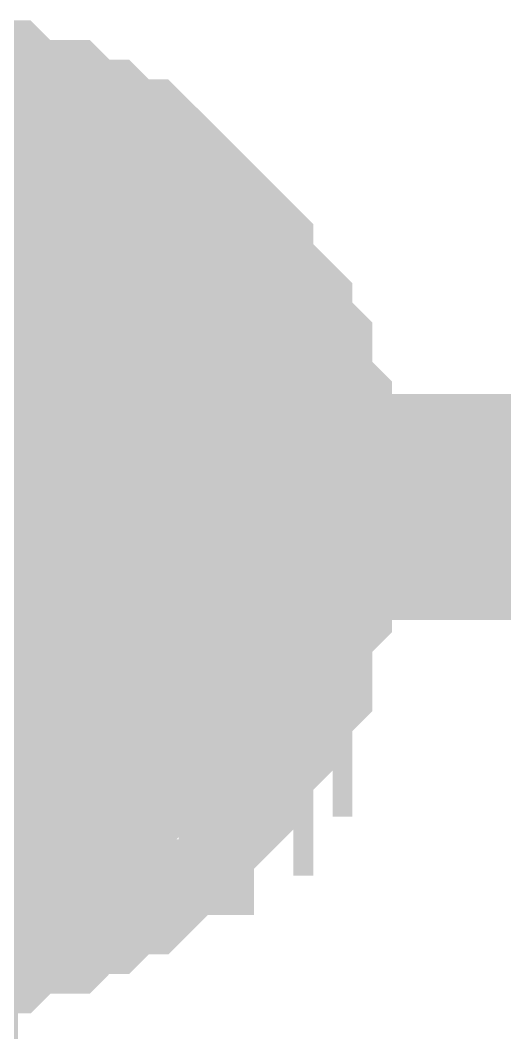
# Model space of a CAD drawing. Header units: inches. Extents: x 0 to 841, y 0 to 594.
# Drawn here: x 690.168 to 690.811, y 426.798 to 428.142 of the extents above; entities that cross this region are included whole.
import ezdxf

# ---------------------------------------------------------------- set-up
doc = ezdxf.new("R2010")
doc.units = ezdxf.units.IN
doc.layers.add('Sheet', color=255, linetype='Continuous')

msp = doc.modelspace()

# ---------------------------------------------------------------- linework, layer by layer
at = {"layer": 'Sheet'}
for points in [[(690.0151, 427.9925, 0.2997, 0.2997, 0), (690.0412, 427.9925, 0.2997, 0.2997, 0), (690.0674, 427.9925, 0.2997, 0.2997, 0), (690.0935, 427.9925, 0.2997, 0.2997, 0), (690.1196, 427.9925, 0.2997, 0.2997, 0), (690.1458, 427.9664, 0.2997, 0.2997, 0), (690.1719, 427.9664, 0.2997, 0.2997, 0), (690.198, 427.9664, 0.2997, 0.2997, 0), (690.2241, 427.9403, 0.2997, 0.2997, 0), (690.2241, 427.9403, 0.2997, 0.2997, 0), (690.2503, 427.9403, 0.2997, 0.2997, 0), (690.2764, 427.9141, 0.2997, 0.2997, 0), (690.3025, 427.9141, 0.2997, 0.2997, 0), (690.3287, 427.888, 0.2997, 0.2997, 0), (690.3287, 427.888, 0.2997, 0.2997, 0), (690.3548, 427.8619, 0.2997, 0.2997, 0), (690.3809, 427.8357, 0.2997, 0.2997, 0), (690.3809, 427.8357, 0.2997, 0.2997, 0), (690.4071, 427.8096, 0.2997, 0.2997, 0), (690.4071, 427.7835, 0.2997, 0.2997, 0), (690.4332, 427.7573, 0.2997, 0.2997, 0), (690.4332, 427.7573, 0.2997, 0.2997, 0), (690.4593, 427.7312, 0.2997, 0.2997, 0), (690.4593, 427.7051, 0.2997, 0.2997, 0), (690.4855, 427.679, 0.2997, 0.2997, 0), (690.4855, 427.6528, 0.2997, 0.2997, 0), (690.4855, 427.6267, 0.2997, 0.2997, 0), (690.4855, 427.6267, 0.2997, 0.2997, 0), (690.5116, 427.6006, 0.2997, 0.2997, 0), (690.5116, 427.5744, 0.2997, 0.2997, 0), (690.5116, 427.5483, 0.2997, 0.2997, 0), (690.5116, 427.5222, 0.2997, 0.2997, 0), (690.5116, 427.496, 0.2997, 0.2997, 0)], [(690.0151, 427.9925, 0.2997, 0.2997, 0), (690.0412, 427.9925, 0.2997, 0.2997, 0), (690.0674, 427.9925, 0.2997, 0.2997, 0), (690.0935, 427.9925, 0.2997, 0.2997, 0), (690.1196, 427.9925, 0.2997, 0.2997, 0), (690.1458, 427.9664, 0.2997, 0.2997, 0), (690.1719, 427.9664, 0.2997, 0.2997, 0), (690.198, 427.9664, 0.2997, 0.2997, 0), (690.2241, 427.9403, 0.2997, 0.2997, 0), (690.2241, 427.9403, 0.2997, 0.2997, 0), (690.2503, 427.9403, 0.2997, 0.2997, 0), (690.2764, 427.9141, 0.2997, 0.2997, 0), (690.3025, 427.9141, 0.2997, 0.2997, 0), (690.3287, 427.888, 0.2997, 0.2997, 0), (690.3287, 427.888, 0.2997, 0.2997, 0), (690.3548, 427.8619, 0.2997, 0.2997, 0), (690.3809, 427.8357, 0.2997, 0.2997, 0), (690.3809, 427.8357, 0.2997, 0.2997, 0), (690.4071, 427.8096, 0.2997, 0.2997, 0), (690.4071, 427.7835, 0.2997, 0.2997, 0), (690.4332, 427.7573, 0.2997, 0.2997, 0), (690.4332, 427.7573, 0.2997, 0.2997, 0), (690.4593, 427.7312, 0.2997, 0.2997, 0), (690.4593, 427.7051, 0.2997, 0.2997, 0), (690.4855, 427.679, 0.2997, 0.2997, 0), (690.4855, 427.6528, 0.2997, 0.2997, 0), (690.4855, 427.6267, 0.2997, 0.2997, 0), (690.4855, 427.6267, 0.2997, 0.2997, 0), (690.5116, 427.6006, 0.2997, 0.2997, 0), (690.5116, 427.5744, 0.2997, 0.2997, 0), (690.5116, 427.5483, 0.2997, 0.2997, 0), (690.5116, 427.5222, 0.2997, 0.2997, 0), (690.5116, 427.496, 0.2997, 0.2997, 0)], [(690.0151, 427.9925, 0.2997, 0.2997, 0), (690.0412, 427.9925, 0.2997, 0.2997, 0), (690.0674, 427.9925, 0.2997, 0.2997, 0), (690.0935, 427.9925, 0.2997, 0.2997, 0), (690.1196, 427.9925, 0.2997, 0.2997, 0), (690.1458, 427.9664, 0.2997, 0.2997, 0), (690.1719, 427.9664, 0.2997, 0.2997, 0), (690.198, 427.9664, 0.2997, 0.2997, 0), (690.2241, 427.9403, 0.2997, 0.2997, 0), (690.2241, 427.9403, 0.2997, 0.2997, 0), (690.2503, 427.9403, 0.2997, 0.2997, 0), (690.2764, 427.9141, 0.2997, 0.2997, 0), (690.3025, 427.9141, 0.2997, 0.2997, 0), (690.3287, 427.888, 0.2997, 0.2997, 0), (690.3287, 427.888, 0.2997, 0.2997, 0), (690.3548, 427.8619, 0.2997, 0.2997, 0), (690.3809, 427.8357, 0.2997, 0.2997, 0), (690.3809, 427.8357, 0.2997, 0.2997, 0), (690.4071, 427.8096, 0.2997, 0.2997, 0), (690.4071, 427.7835, 0.2997, 0.2997, 0), (690.4332, 427.7573, 0.2997, 0.2997, 0), (690.4332, 427.7573, 0.2997, 0.2997, 0), (690.4593, 427.7312, 0.2997, 0.2997, 0), (690.4593, 427.7051, 0.2997, 0.2997, 0), (690.4855, 427.679, 0.2997, 0.2997, 0), (690.4855, 427.6528, 0.2997, 0.2997, 0), (690.4855, 427.6267, 0.2997, 0.2997, 0), (690.4855, 427.6267, 0.2997, 0.2997, 0), (690.5116, 427.6006, 0.2997, 0.2997, 0), (690.5116, 427.5744, 0.2997, 0.2997, 0), (690.5116, 427.5483, 0.2997, 0.2997, 0), (690.5116, 427.5222, 0.2997, 0.2997, 0), (690.5116, 427.496, 0.2997, 0.2997, 0)], [(690.0151, 427.9925, 0.2997, 0.2997, 0), (690.0412, 427.9925, 0.2997, 0.2997, 0), (690.0674, 427.9925, 0.2997, 0.2997, 0), (690.0935, 427.9925, 0.2997, 0.2997, 0), (690.1196, 427.9925, 0.2997, 0.2997, 0), (690.1458, 427.9664, 0.2997, 0.2997, 0), (690.1719, 427.9664, 0.2997, 0.2997, 0), (690.198, 427.9664, 0.2997, 0.2997, 0), (690.2241, 427.9403, 0.2997, 0.2997, 0), (690.2241, 427.9403, 0.2997, 0.2997, 0), (690.2503, 427.9403, 0.2997, 0.2997, 0), (690.2764, 427.9141, 0.2997, 0.2997, 0), (690.3025, 427.9141, 0.2997, 0.2997, 0), (690.3287, 427.888, 0.2997, 0.2997, 0), (690.3287, 427.888, 0.2997, 0.2997, 0), (690.3548, 427.8619, 0.2997, 0.2997, 0), (690.3809, 427.8357, 0.2997, 0.2997, 0), (690.3809, 427.8357, 0.2997, 0.2997, 0), (690.4071, 427.8096, 0.2997, 0.2997, 0), (690.4071, 427.7835, 0.2997, 0.2997, 0), (690.4332, 427.7573, 0.2997, 0.2997, 0), (690.4332, 427.7573, 0.2997, 0.2997, 0), (690.4593, 427.7312, 0.2997, 0.2997, 0), (690.4593, 427.7051, 0.2997, 0.2997, 0), (690.4855, 427.679, 0.2997, 0.2997, 0), (690.4855, 427.6528, 0.2997, 0.2997, 0), (690.4855, 427.6267, 0.2997, 0.2997, 0), (690.4855, 427.6267, 0.2997, 0.2997, 0), (690.5116, 427.6006, 0.2997, 0.2997, 0), (690.5116, 427.5744, 0.2997, 0.2997, 0), (690.5116, 427.5483, 0.2997, 0.2997, 0), (690.5116, 427.5222, 0.2997, 0.2997, 0), (690.5116, 427.496, 0.2997, 0.2997, 0)], [(690.0935, 427.9925, 0.0991, 0.0991, 0), (690.1196, 427.9925, 0.0991, 0.0991, 0), (690.1458, 427.9664, 0.0991, 0.0991, 0), (690.1719, 427.9664, 0.0991, 0.0991, 0), (690.198, 427.9664, 0.0991, 0.0991, 0), (690.2241, 427.9403, 0.0991, 0.0991, 0), (690.2241, 427.9403, 0.0991, 0.0991, 0), (690.2503, 427.9403, 0.0991, 0.0991, 0), (690.2764, 427.9141, 0.0991, 0.0991, 0), (690.3025, 427.9141, 0.0991, 0.0991, 0), (690.3287, 427.888, 0.0991, 0.0991, 0), (690.3287, 427.888, 0.0991, 0.0991, 0), (690.3548, 427.8619, 0.0991, 0.0991, 0), (690.3809, 427.8357, 0.0991, 0.0991, 0), (690.3809, 427.8357, 0.0991, 0.0991, 0), (690.4071, 427.8096, 0.0991, 0.0991, 0), (690.4071, 427.7835, 0.0991, 0.0991, 0), (690.4332, 427.7573, 0.0991, 0.0991, 0), (690.4332, 427.7573, 0.0991, 0.0991, 0), (690.4593, 427.7312, 0.0991, 0.0991, 0), (690.4593, 427.7051, 0.0991, 0.0991, 0), (690.4855, 427.679, 0.0991, 0.0991, 0), (690.4855, 427.6528, 0.0991, 0.0991, 0), (690.4855, 427.6267, 0.0991, 0.0991, 0), (690.4855, 427.6267, 0.0991, 0.0991, 0), (690.5116, 427.6006, 0.0991, 0.0991, 0), (690.5116, 427.5744, 0.0991, 0.0991, 0), (690.5116, 427.5483, 0.0991, 0.0991, 0), (690.5116, 427.5222, 0.0991, 0.0991, 0), (690.5116, 427.496, 0.0991, 0.0991, 0)], [(690.0935, 427.9925, 0.0991, 0.0991, 0), (690.1196, 427.9925, 0.0991, 0.0991, 0), (690.1458, 427.9664, 0.0991, 0.0991, 0), (690.1719, 427.9664, 0.0991, 0.0991, 0), (690.198, 427.9664, 0.0991, 0.0991, 0), (690.2241, 427.9403, 0.0991, 0.0991, 0), (690.2241, 427.9403, 0.0991, 0.0991, 0), (690.2503, 427.9403, 0.0991, 0.0991, 0), (690.2764, 427.9141, 0.0991, 0.0991, 0), (690.3025, 427.9141, 0.0991, 0.0991, 0), (690.3287, 427.888, 0.0991, 0.0991, 0), (690.3287, 427.888, 0.0991, 0.0991, 0), (690.3548, 427.8619, 0.0991, 0.0991, 0), (690.3809, 427.8357, 0.0991, 0.0991, 0), (690.3809, 427.8357, 0.0991, 0.0991, 0), (690.4071, 427.8096, 0.0991, 0.0991, 0), (690.4071, 427.7835, 0.0991, 0.0991, 0), (690.4332, 427.7573, 0.0991, 0.0991, 0), (690.4332, 427.7573, 0.0991, 0.0991, 0), (690.4593, 427.7312, 0.0991, 0.0991, 0), (690.4593, 427.7051, 0.0991, 0.0991, 0), (690.4855, 427.679, 0.0991, 0.0991, 0), (690.4855, 427.6528, 0.0991, 0.0991, 0), (690.4855, 427.6267, 0.0991, 0.0991, 0), (690.4855, 427.6267, 0.0991, 0.0991, 0), (690.5116, 427.6006, 0.0991, 0.0991, 0), (690.5116, 427.5744, 0.0991, 0.0991, 0), (690.5116, 427.5483, 0.0991, 0.0991, 0), (690.5116, 427.5222, 0.0991, 0.0991, 0), (690.5116, 427.496, 0.0991, 0.0991, 0)], [(690.0935, 427.9925, 0.0991, 0.0991, 0), (690.1196, 427.9925, 0.0991, 0.0991, 0), (690.1458, 427.9664, 0.0991, 0.0991, 0), (690.1719, 427.9664, 0.0991, 0.0991, 0), (690.198, 427.9664, 0.0991, 0.0991, 0), (690.2241, 427.9403, 0.0991, 0.0991, 0), (690.2241, 427.9403, 0.0991, 0.0991, 0), (690.2503, 427.9403, 0.0991, 0.0991, 0), (690.2764, 427.9141, 0.0991, 0.0991, 0), (690.3025, 427.9141, 0.0991, 0.0991, 0), (690.3287, 427.888, 0.0991, 0.0991, 0), (690.3287, 427.888, 0.0991, 0.0991, 0), (690.3548, 427.8619, 0.0991, 0.0991, 0), (690.3809, 427.8357, 0.0991, 0.0991, 0), (690.3809, 427.8357, 0.0991, 0.0991, 0), (690.4071, 427.8096, 0.0991, 0.0991, 0), (690.4071, 427.7835, 0.0991, 0.0991, 0), (690.4332, 427.7573, 0.0991, 0.0991, 0), (690.4332, 427.7573, 0.0991, 0.0991, 0), (690.4593, 427.7312, 0.0991, 0.0991, 0), (690.4593, 427.7051, 0.0991, 0.0991, 0), (690.4855, 427.679, 0.0991, 0.0991, 0), (690.4855, 427.6528, 0.0991, 0.0991, 0), (690.4855, 427.6267, 0.0991, 0.0991, 0), (690.4855, 427.6267, 0.0991, 0.0991, 0), (690.5116, 427.6006, 0.0991, 0.0991, 0), (690.5116, 427.5744, 0.0991, 0.0991, 0), (690.5116, 427.5483, 0.0991, 0.0991, 0), (690.5116, 427.5222, 0.0991, 0.0991, 0), (690.5116, 427.496, 0.0991, 0.0991, 0)], [(690.0935, 427.9925, 0.0991, 0.0991, 0), (690.1196, 427.9925, 0.0991, 0.0991, 0), (690.1458, 427.9664, 0.0991, 0.0991, 0), (690.1719, 427.9664, 0.0991, 0.0991, 0), (690.198, 427.9664, 0.0991, 0.0991, 0), (690.2241, 427.9403, 0.0991, 0.0991, 0), (690.2241, 427.9403, 0.0991, 0.0991, 0), (690.2503, 427.9403, 0.0991, 0.0991, 0), (690.2764, 427.9141, 0.0991, 0.0991, 0), (690.3025, 427.9141, 0.0991, 0.0991, 0), (690.3287, 427.888, 0.0991, 0.0991, 0), (690.3287, 427.888, 0.0991, 0.0991, 0), (690.3548, 427.8619, 0.0991, 0.0991, 0), (690.3809, 427.8357, 0.0991, 0.0991, 0), (690.3809, 427.8357, 0.0991, 0.0991, 0), (690.4071, 427.8096, 0.0991, 0.0991, 0), (690.4071, 427.7835, 0.0991, 0.0991, 0), (690.4332, 427.7573, 0.0991, 0.0991, 0), (690.4332, 427.7573, 0.0991, 0.0991, 0), (690.4593, 427.7312, 0.0991, 0.0991, 0), (690.4593, 427.7051, 0.0991, 0.0991, 0), (690.4855, 427.679, 0.0991, 0.0991, 0), (690.4855, 427.6528, 0.0991, 0.0991, 0), (690.4855, 427.6267, 0.0991, 0.0991, 0), (690.4855, 427.6267, 0.0991, 0.0991, 0), (690.5116, 427.6006, 0.0991, 0.0991, 0), (690.5116, 427.5744, 0.0991, 0.0991, 0), (690.5116, 427.5483, 0.0991, 0.0991, 0), (690.5116, 427.5222, 0.0991, 0.0991, 0), (690.5116, 427.496, 0.0991, 0.0991, 0)], [(695.0061, 427.496, 0.2997, 0.2997, 0), (690.0151, 427.496, 0.2997, 0.2997, 0), (690.0151, 417.488, 0.2997, 0.2997, 0), (687.5065, 417.488, 0.2997, 0.2997, 0)], [(690.5116, 427.496, 0.2997, 0.2997, 0), (690.5116, 427.4699, 0.2997, 0.2997, 0), (690.5116, 427.4438, 0.2997, 0.2997, 0), (690.5116, 427.4176, 0.2997, 0.2997, 0), (690.5116, 427.3915, 0.2997, 0.2997, 0), (690.4855, 427.3654, 0.2997, 0.2997, 0), (690.4855, 427.3393, 0.2997, 0.2997, 0), (690.4855, 427.3131, 0.2997, 0.2997, 0), (690.4855, 427.287, 0.2997, 0.2997, 0), (690.4593, 427.2609, 0.2997, 0.2997, 0), (690.4593, 427.2347, 0.2997, 0.2997, 0), (690.4332, 427.2347, 0.2997, 0.2997, 0), (690.4332, 427.2086, 0.2997, 0.2997, 0), (690.4071, 427.1825, 0.2997, 0.2997, 0), (690.4071, 427.1563, 0.2997, 0.2997, 0), (690.3809, 427.1563, 0.2997, 0.2997, 0), (690.3809, 427.1302, 0.2997, 0.2997, 0), (690.3548, 427.1041, 0.2997, 0.2997, 0), (690.3287, 427.1041, 0.2997, 0.2997, 0), (690.3287, 427.078, 0.2997, 0.2997, 0), (690.3025, 427.0518, 0.2997, 0.2997, 0), (690.2764, 427.0518, 0.2997, 0.2997, 0), (690.2503, 427.0257, 0.2997, 0.2997, 0), (690.2241, 427.0257, 0.2997, 0.2997, 0), (690.2241, 427.0257, 0.2997, 0.2997, 0), (690.198, 426.9996, 0.2997, 0.2997, 0), (690.1719, 426.9996, 0.2997, 0.2997, 0), (690.1458, 426.9996, 0.2997, 0.2997, 0), (690.1196, 426.9734, 0.2997, 0.2997, 0), (690.0935, 426.9734, 0.2997, 0.2997, 0), (690.0674, 426.9734, 0.2997, 0.2997, 0), (690.0412, 426.9734, 0.2997, 0.2997, 0), (690.0151, 426.9734, 0.2997, 0.2997, 0)], [(690.5116, 427.496, 0.2997, 0.2997, 0), (690.5116, 427.4699, 0.2997, 0.2997, 0), (690.5116, 427.4438, 0.2997, 0.2997, 0), (690.5116, 427.4176, 0.2997, 0.2997, 0), (690.5116, 427.3915, 0.2997, 0.2997, 0), (690.4855, 427.3654, 0.2997, 0.2997, 0), (690.4855, 427.3393, 0.2997, 0.2997, 0), (690.4855, 427.3131, 0.2997, 0.2997, 0), (690.4855, 427.287, 0.2997, 0.2997, 0), (690.4593, 427.2609, 0.2997, 0.2997, 0), (690.4593, 427.2347, 0.2997, 0.2997, 0), (690.4332, 427.2347, 0.2997, 0.2997, 0), (690.4332, 427.2086, 0.2997, 0.2997, 0), (690.4071, 427.1825, 0.2997, 0.2997, 0), (690.4071, 427.1563, 0.2997, 0.2997, 0), (690.3809, 427.1563, 0.2997, 0.2997, 0), (690.3809, 427.1302, 0.2997, 0.2997, 0), (690.3548, 427.1041, 0.2997, 0.2997, 0), (690.3287, 427.1041, 0.2997, 0.2997, 0), (690.3287, 427.078, 0.2997, 0.2997, 0), (690.3025, 427.0518, 0.2997, 0.2997, 0), (690.2764, 427.0518, 0.2997, 0.2997, 0), (690.2503, 427.0257, 0.2997, 0.2997, 0), (690.2241, 427.0257, 0.2997, 0.2997, 0), (690.2241, 427.0257, 0.2997, 0.2997, 0), (690.198, 426.9996, 0.2997, 0.2997, 0), (690.1719, 426.9996, 0.2997, 0.2997, 0), (690.1458, 426.9996, 0.2997, 0.2997, 0), (690.1196, 426.9734, 0.2997, 0.2997, 0), (690.0935, 426.9734, 0.2997, 0.2997, 0), (690.0674, 426.9734, 0.2997, 0.2997, 0), (690.0412, 426.9734, 0.2997, 0.2997, 0), (690.0151, 426.9734, 0.2997, 0.2997, 0)], [(690.5116, 427.496, 0.2997, 0.2997, 0), (690.5116, 427.4699, 0.2997, 0.2997, 0), (690.5116, 427.4438, 0.2997, 0.2997, 0), (690.5116, 427.4176, 0.2997, 0.2997, 0), (690.5116, 427.3915, 0.2997, 0.2997, 0), (690.4855, 427.3654, 0.2997, 0.2997, 0), (690.4855, 427.3393, 0.2997, 0.2997, 0), (690.4855, 427.3131, 0.2997, 0.2997, 0), (690.4855, 427.287, 0.2997, 0.2997, 0), (690.4593, 427.2609, 0.2997, 0.2997, 0), (690.4593, 427.2347, 0.2997, 0.2997, 0), (690.4332, 427.2347, 0.2997, 0.2997, 0), (690.4332, 427.2086, 0.2997, 0.2997, 0), (690.4071, 427.1825, 0.2997, 0.2997, 0), (690.4071, 427.1563, 0.2997, 0.2997, 0), (690.3809, 427.1563, 0.2997, 0.2997, 0), (690.3809, 427.1302, 0.2997, 0.2997, 0), (690.3548, 427.1041, 0.2997, 0.2997, 0), (690.3287, 427.1041, 0.2997, 0.2997, 0), (690.3287, 427.078, 0.2997, 0.2997, 0), (690.3025, 427.0518, 0.2997, 0.2997, 0), (690.2764, 427.0518, 0.2997, 0.2997, 0), (690.2503, 427.0257, 0.2997, 0.2997, 0), (690.2241, 427.0257, 0.2997, 0.2997, 0), (690.2241, 427.0257, 0.2997, 0.2997, 0), (690.198, 426.9996, 0.2997, 0.2997, 0), (690.1719, 426.9996, 0.2997, 0.2997, 0), (690.1458, 426.9996, 0.2997, 0.2997, 0), (690.1196, 426.9734, 0.2997, 0.2997, 0), (690.0935, 426.9734, 0.2997, 0.2997, 0), (690.0674, 426.9734, 0.2997, 0.2997, 0), (690.0412, 426.9734, 0.2997, 0.2997, 0), (690.0151, 426.9734, 0.2997, 0.2997, 0)], [(690.5116, 427.496, 0.2997, 0.2997, 0), (690.5116, 427.4699, 0.2997, 0.2997, 0), (690.5116, 427.4438, 0.2997, 0.2997, 0), (690.5116, 427.4176, 0.2997, 0.2997, 0), (690.5116, 427.3915, 0.2997, 0.2997, 0), (690.4855, 427.3654, 0.2997, 0.2997, 0), (690.4855, 427.3393, 0.2997, 0.2997, 0), (690.4855, 427.3131, 0.2997, 0.2997, 0), (690.4855, 427.287, 0.2997, 0.2997, 0), (690.4593, 427.2609, 0.2997, 0.2997, 0), (690.4593, 427.2347, 0.2997, 0.2997, 0), (690.4332, 427.2347, 0.2997, 0.2997, 0), (690.4332, 427.2086, 0.2997, 0.2997, 0), (690.4071, 427.1825, 0.2997, 0.2997, 0), (690.4071, 427.1563, 0.2997, 0.2997, 0), (690.3809, 427.1563, 0.2997, 0.2997, 0), (690.3809, 427.1302, 0.2997, 0.2997, 0), (690.3548, 427.1041, 0.2997, 0.2997, 0), (690.3287, 427.1041, 0.2997, 0.2997, 0), (690.3287, 427.078, 0.2997, 0.2997, 0), (690.3025, 427.0518, 0.2997, 0.2997, 0), (690.2764, 427.0518, 0.2997, 0.2997, 0), (690.2503, 427.0257, 0.2997, 0.2997, 0), (690.2241, 427.0257, 0.2997, 0.2997, 0), (690.2241, 427.0257, 0.2997, 0.2997, 0), (690.198, 426.9996, 0.2997, 0.2997, 0), (690.1719, 426.9996, 0.2997, 0.2997, 0), (690.1458, 426.9996, 0.2997, 0.2997, 0), (690.1196, 426.9734, 0.2997, 0.2997, 0), (690.0935, 426.9734, 0.2997, 0.2997, 0), (690.0674, 426.9734, 0.2997, 0.2997, 0), (690.0412, 426.9734, 0.2997, 0.2997, 0), (690.0151, 426.9734, 0.2997, 0.2997, 0)], [(690.5116, 427.496, 0.2997, 0.2997, 0), (690.5116, 427.496, 0.2997, 0.2997, 0), (690.5116, 427.496, 0.2997, 0.2997, 0), (690.5116, 427.496, 0.2997, 0.2997, 0), (690.5116, 427.496, 0.2997, 0.2997, 0), (690.5116, 427.496, 0.2997, 0.2997, 0), (690.5116, 427.496, 0.2997, 0.2997, 0), (690.5116, 427.496, 0.2997, 0.2997, 0), (690.5116, 427.496, 0.2997, 0.2997, 0), (690.5116, 427.496, 0.2997, 0.2997, 0), (690.5116, 427.496, 0.2997, 0.2997, 0), (690.5116, 427.496, 0.2997, 0.2997, 0), (690.5116, 427.496, 0.2997, 0.2997, 0), (690.5116, 427.496, 0.2997, 0.2997, 0), (690.5116, 427.496, 0.2997, 0.2997, 0), (690.5116, 427.496, 0.2997, 0.2997, 0), (690.5116, 427.496, 0.2997, 0.2997, 0), (690.5116, 427.496, 0.2997, 0.2997, 0), (690.5116, 427.496, 0.2997, 0.2997, 0), (690.5116, 427.496, 0.2997, 0.2997, 0), (690.5116, 427.496, 0.2997, 0.2997, 0), (690.5116, 427.496, 0.2997, 0.2997, 0), (690.5116, 427.496, 0.2997, 0.2997, 0), (690.5116, 427.496, 0.2997, 0.2997, 0), (690.5116, 427.496, 0.2997, 0.2997, 0), (690.5116, 427.496, 0.2997, 0.2997, 0), (690.5116, 427.496, 0.2997, 0.2997, 0), (690.5116, 427.496, 0.2997, 0.2997, 0), (690.5116, 427.496, 0.2997, 0.2997, 0), (690.5116, 427.496, 0.2997, 0.2997, 0), (690.5116, 427.496, 0.2997, 0.2997, 0), (690.5116, 427.496, 0.2997, 0.2997, 0), (690.5116, 427.496, 0.2997, 0.2997, 0)], [(690.5116, 427.496, 0.2997, 0.2997, 0), (690.5116, 427.496, 0.2997, 0.2997, 0)], [(690.5116, 427.496, 0.2997, 0.2997, 0), (690.5116, 427.496, 0.2997, 0.2997, 0), (690.5116, 427.496, 0.2997, 0.2997, 0), (690.5116, 427.496, 0.2997, 0.2997, 0), (690.5116, 427.496, 0.2997, 0.2997, 0), (690.5116, 427.496, 0.2997, 0.2997, 0), (690.5116, 427.496, 0.2997, 0.2997, 0), (690.5116, 427.496, 0.2997, 0.2997, 0), (690.5116, 427.496, 0.2997, 0.2997, 0), (690.5116, 427.496, 0.2997, 0.2997, 0), (690.5116, 427.496, 0.2997, 0.2997, 0), (690.5116, 427.496, 0.2997, 0.2997, 0), (690.5116, 427.496, 0.2997, 0.2997, 0), (690.5116, 427.496, 0.2997, 0.2997, 0), (690.5116, 427.496, 0.2997, 0.2997, 0), (690.5116, 427.496, 0.2997, 0.2997, 0), (690.5116, 427.496, 0.2997, 0.2997, 0), (690.5116, 427.496, 0.2997, 0.2997, 0), (690.5116, 427.496, 0.2997, 0.2997, 0), (690.5116, 427.496, 0.2997, 0.2997, 0), (690.5116, 427.496, 0.2997, 0.2997, 0), (690.5116, 427.496, 0.2997, 0.2997, 0), (690.5116, 427.496, 0.2997, 0.2997, 0), (690.5116, 427.496, 0.2997, 0.2997, 0), (690.5116, 427.496, 0.2997, 0.2997, 0), (690.5116, 427.496, 0.2997, 0.2997, 0), (690.5116, 427.496, 0.2997, 0.2997, 0), (690.5116, 427.496, 0.2997, 0.2997, 0), (690.5116, 427.496, 0.2997, 0.2997, 0), (690.5116, 427.496, 0.2997, 0.2997, 0), (690.5116, 427.496, 0.2997, 0.2997, 0), (690.5116, 427.496, 0.2997, 0.2997, 0), (690.5116, 427.496, 0.2997, 0.2997, 0)], [(690.5116, 427.496, 0.2997, 0.2997, 0), (690.5116, 427.496, 0.2997, 0.2997, 0)], [(690.5116, 427.496, 0.2997, 0.2997, 0), (690.5116, 427.496, 0.2997, 0.2997, 0), (690.5116, 427.496, 0.2997, 0.2997, 0), (690.5116, 427.496, 0.2997, 0.2997, 0), (690.5116, 427.496, 0.2997, 0.2997, 0), (690.5116, 427.496, 0.2997, 0.2997, 0), (690.5116, 427.496, 0.2997, 0.2997, 0), (690.5116, 427.496, 0.2997, 0.2997, 0), (690.5116, 427.496, 0.2997, 0.2997, 0), (690.5116, 427.496, 0.2997, 0.2997, 0), (690.5116, 427.496, 0.2997, 0.2997, 0), (690.5116, 427.496, 0.2997, 0.2997, 0), (690.5116, 427.496, 0.2997, 0.2997, 0), (690.5116, 427.496, 0.2997, 0.2997, 0), (690.5116, 427.496, 0.2997, 0.2997, 0), (690.5116, 427.496, 0.2997, 0.2997, 0), (690.5116, 427.496, 0.2997, 0.2997, 0), (690.5116, 427.496, 0.2997, 0.2997, 0), (690.5116, 427.496, 0.2997, 0.2997, 0), (690.5116, 427.496, 0.2997, 0.2997, 0), (690.5116, 427.496, 0.2997, 0.2997, 0), (690.5116, 427.496, 0.2997, 0.2997, 0), (690.5116, 427.496, 0.2997, 0.2997, 0), (690.5116, 427.496, 0.2997, 0.2997, 0), (690.5116, 427.496, 0.2997, 0.2997, 0), (690.5116, 427.496, 0.2997, 0.2997, 0), (690.5116, 427.496, 0.2997, 0.2997, 0), (690.5116, 427.496, 0.2997, 0.2997, 0), (690.5116, 427.496, 0.2997, 0.2997, 0), (690.5116, 427.496, 0.2997, 0.2997, 0), (690.5116, 427.496, 0.2997, 0.2997, 0), (690.5116, 427.496, 0.2997, 0.2997, 0), (690.5116, 427.496, 0.2997, 0.2997, 0)], [(690.5116, 427.496, 0.2997, 0.2997, 0), (690.5116, 427.496, 0.2997, 0.2997, 0)], [(690.5116, 427.496, 0.2997, 0.2997, 0), (690.5116, 427.496, 0.2997, 0.2997, 0), (690.5116, 427.496, 0.2997, 0.2997, 0), (690.5116, 427.496, 0.2997, 0.2997, 0), (690.5116, 427.496, 0.2997, 0.2997, 0), (690.5116, 427.496, 0.2997, 0.2997, 0), (690.5116, 427.496, 0.2997, 0.2997, 0), (690.5116, 427.496, 0.2997, 0.2997, 0), (690.5116, 427.496, 0.2997, 0.2997, 0), (690.5116, 427.496, 0.2997, 0.2997, 0), (690.5116, 427.496, 0.2997, 0.2997, 0), (690.5116, 427.496, 0.2997, 0.2997, 0), (690.5116, 427.496, 0.2997, 0.2997, 0), (690.5116, 427.496, 0.2997, 0.2997, 0), (690.5116, 427.496, 0.2997, 0.2997, 0), (690.5116, 427.496, 0.2997, 0.2997, 0), (690.5116, 427.496, 0.2997, 0.2997, 0), (690.5116, 427.496, 0.2997, 0.2997, 0), (690.5116, 427.496, 0.2997, 0.2997, 0), (690.5116, 427.496, 0.2997, 0.2997, 0), (690.5116, 427.496, 0.2997, 0.2997, 0), (690.5116, 427.496, 0.2997, 0.2997, 0), (690.5116, 427.496, 0.2997, 0.2997, 0), (690.5116, 427.496, 0.2997, 0.2997, 0), (690.5116, 427.496, 0.2997, 0.2997, 0), (690.5116, 427.496, 0.2997, 0.2997, 0), (690.5116, 427.496, 0.2997, 0.2997, 0), (690.5116, 427.496, 0.2997, 0.2997, 0), (690.5116, 427.496, 0.2997, 0.2997, 0), (690.5116, 427.496, 0.2997, 0.2997, 0), (690.5116, 427.496, 0.2997, 0.2997, 0), (690.5116, 427.496, 0.2997, 0.2997, 0), (690.5116, 427.496, 0.2997, 0.2997, 0)], [(690.5116, 427.496, 0.2997, 0.2997, 0), (690.5116, 427.496, 0.2997, 0.2997, 0)], [(690.5116, 427.496, 0.0991, 0.0991, 0), (690.5116, 427.4699, 0.0991, 0.0991, 0), (690.5116, 427.4438, 0.0991, 0.0991, 0), (690.5116, 427.4176, 0.0991, 0.0991, 0), (690.5116, 427.3915, 0.0991, 0.0991, 0), (690.4855, 427.3654, 0.0991, 0.0991, 0), (690.4855, 427.3393, 0.0991, 0.0991, 0), (690.4855, 427.3131, 0.0991, 0.0991, 0), (690.4855, 427.287, 0.0991, 0.0991, 0), (690.4593, 427.2609, 0.0991, 0.0991, 0), (690.4593, 427.2347, 0.0991, 0.0991, 0), (690.4332, 427.2347, 0.0991, 0.0991, 0), (690.4332, 427.2086, 0.0991, 0.0991, 0), (690.4071, 427.1825, 0.0991, 0.0991, 0), (690.4071, 427.1563, 0.0991, 0.0991, 0), (690.3809, 427.1563, 0.0991, 0.0991, 0), (690.3809, 427.1302, 0.0991, 0.0991, 0), (690.3548, 427.1041, 0.0991, 0.0991, 0), (690.3287, 427.1041, 0.0991, 0.0991, 0), (690.3287, 427.078, 0.0991, 0.0991, 0), (690.3025, 427.0518, 0.0991, 0.0991, 0), (690.2764, 427.0518, 0.0991, 0.0991, 0), (690.2503, 427.0257, 0.0991, 0.0991, 0), (690.2241, 427.0257, 0.0991, 0.0991, 0), (690.2241, 427.0257, 0.0991, 0.0991, 0), (690.198, 426.9996, 0.0991, 0.0991, 0), (690.1719, 426.9996, 0.0991, 0.0991, 0), (690.1458, 426.9996, 0.0991, 0.0991, 0), (690.1196, 426.9734, 0.0991, 0.0991, 0), (690.0935, 426.9734, 0.0991, 0.0991, 0)], [(690.5116, 427.496, 0.0991, 0.0991, 0), (690.5116, 427.4699, 0.0991, 0.0991, 0), (690.5116, 427.4438, 0.0991, 0.0991, 0), (690.5116, 427.4176, 0.0991, 0.0991, 0), (690.5116, 427.3915, 0.0991, 0.0991, 0), (690.4855, 427.3654, 0.0991, 0.0991, 0), (690.4855, 427.3393, 0.0991, 0.0991, 0), (690.4855, 427.3131, 0.0991, 0.0991, 0), (690.4855, 427.287, 0.0991, 0.0991, 0), (690.4593, 427.2609, 0.0991, 0.0991, 0), (690.4593, 427.2347, 0.0991, 0.0991, 0), (690.4332, 427.2347, 0.0991, 0.0991, 0), (690.4332, 427.2086, 0.0991, 0.0991, 0), (690.4071, 427.1825, 0.0991, 0.0991, 0), (690.4071, 427.1563, 0.0991, 0.0991, 0), (690.3809, 427.1563, 0.0991, 0.0991, 0), (690.3809, 427.1302, 0.0991, 0.0991, 0), (690.3548, 427.1041, 0.0991, 0.0991, 0), (690.3287, 427.1041, 0.0991, 0.0991, 0), (690.3287, 427.078, 0.0991, 0.0991, 0), (690.3025, 427.0518, 0.0991, 0.0991, 0), (690.2764, 427.0518, 0.0991, 0.0991, 0), (690.2503, 427.0257, 0.0991, 0.0991, 0), (690.2241, 427.0257, 0.0991, 0.0991, 0), (690.2241, 427.0257, 0.0991, 0.0991, 0), (690.198, 426.9996, 0.0991, 0.0991, 0), (690.1719, 426.9996, 0.0991, 0.0991, 0), (690.1458, 426.9996, 0.0991, 0.0991, 0), (690.1196, 426.9734, 0.0991, 0.0991, 0), (690.0935, 426.9734, 0.0991, 0.0991, 0)], [(690.5116, 427.496, 0.0991, 0.0991, 0), (690.5116, 427.4699, 0.0991, 0.0991, 0), (690.5116, 427.4438, 0.0991, 0.0991, 0), (690.5116, 427.4176, 0.0991, 0.0991, 0), (690.5116, 427.3915, 0.0991, 0.0991, 0), (690.4855, 427.3654, 0.0991, 0.0991, 0), (690.4855, 427.3393, 0.0991, 0.0991, 0), (690.4855, 427.3131, 0.0991, 0.0991, 0), (690.4855, 427.287, 0.0991, 0.0991, 0), (690.4593, 427.2609, 0.0991, 0.0991, 0), (690.4593, 427.2347, 0.0991, 0.0991, 0), (690.4332, 427.2347, 0.0991, 0.0991, 0), (690.4332, 427.2086, 0.0991, 0.0991, 0), (690.4071, 427.1825, 0.0991, 0.0991, 0), (690.4071, 427.1563, 0.0991, 0.0991, 0), (690.3809, 427.1563, 0.0991, 0.0991, 0), (690.3809, 427.1302, 0.0991, 0.0991, 0), (690.3548, 427.1041, 0.0991, 0.0991, 0), (690.3287, 427.1041, 0.0991, 0.0991, 0), (690.3287, 427.078, 0.0991, 0.0991, 0), (690.3025, 427.0518, 0.0991, 0.0991, 0), (690.2764, 427.0518, 0.0991, 0.0991, 0), (690.2503, 427.0257, 0.0991, 0.0991, 0), (690.2241, 427.0257, 0.0991, 0.0991, 0), (690.2241, 427.0257, 0.0991, 0.0991, 0), (690.198, 426.9996, 0.0991, 0.0991, 0), (690.1719, 426.9996, 0.0991, 0.0991, 0), (690.1458, 426.9996, 0.0991, 0.0991, 0), (690.1196, 426.9734, 0.0991, 0.0991, 0), (690.0935, 426.9734, 0.0991, 0.0991, 0)], [(690.5116, 427.496, 0.0991, 0.0991, 0), (690.5116, 427.4699, 0.0991, 0.0991, 0), (690.5116, 427.4438, 0.0991, 0.0991, 0), (690.5116, 427.4176, 0.0991, 0.0991, 0), (690.5116, 427.3915, 0.0991, 0.0991, 0), (690.4855, 427.3654, 0.0991, 0.0991, 0), (690.4855, 427.3393, 0.0991, 0.0991, 0), (690.4855, 427.3131, 0.0991, 0.0991, 0), (690.4855, 427.287, 0.0991, 0.0991, 0), (690.4593, 427.2609, 0.0991, 0.0991, 0), (690.4593, 427.2347, 0.0991, 0.0991, 0), (690.4332, 427.2347, 0.0991, 0.0991, 0), (690.4332, 427.2086, 0.0991, 0.0991, 0), (690.4071, 427.1825, 0.0991, 0.0991, 0), (690.4071, 427.1563, 0.0991, 0.0991, 0), (690.3809, 427.1563, 0.0991, 0.0991, 0), (690.3809, 427.1302, 0.0991, 0.0991, 0), (690.3548, 427.1041, 0.0991, 0.0991, 0), (690.3287, 427.1041, 0.0991, 0.0991, 0), (690.3287, 427.078, 0.0991, 0.0991, 0), (690.3025, 427.0518, 0.0991, 0.0991, 0), (690.2764, 427.0518, 0.0991, 0.0991, 0), (690.2503, 427.0257, 0.0991, 0.0991, 0), (690.2241, 427.0257, 0.0991, 0.0991, 0), (690.2241, 427.0257, 0.0991, 0.0991, 0), (690.198, 426.9996, 0.0991, 0.0991, 0), (690.1719, 426.9996, 0.0991, 0.0991, 0), (690.1458, 426.9996, 0.0991, 0.0991, 0), (690.1196, 426.9734, 0.0991, 0.0991, 0), (690.0935, 426.9734, 0.0991, 0.0991, 0)], [(690.5116, 427.496, 0.0991, 0.0991, 0), (690.5116, 427.496, 0.0991, 0.0991, 0), (690.5116, 427.496, 0.0991, 0.0991, 0), (690.5116, 427.496, 0.0991, 0.0991, 0), (690.5116, 427.496, 0.0991, 0.0991, 0), (690.5116, 427.496, 0.0991, 0.0991, 0), (690.5116, 427.496, 0.0991, 0.0991, 0), (690.5116, 427.496, 0.0991, 0.0991, 0), (690.5116, 427.496, 0.0991, 0.0991, 0), (690.5116, 427.496, 0.0991, 0.0991, 0), (690.5116, 427.496, 0.0991, 0.0991, 0), (690.5116, 427.496, 0.0991, 0.0991, 0), (690.5116, 427.496, 0.0991, 0.0991, 0), (690.5116, 427.496, 0.0991, 0.0991, 0), (690.5116, 427.496, 0.0991, 0.0991, 0), (690.5116, 427.496, 0.0991, 0.0991, 0), (690.5116, 427.496, 0.0991, 0.0991, 0), (690.5116, 427.496, 0.0991, 0.0991, 0), (690.5116, 427.496, 0.0991, 0.0991, 0), (690.5116, 427.496, 0.0991, 0.0991, 0), (690.5116, 427.496, 0.0991, 0.0991, 0), (690.5116, 427.496, 0.0991, 0.0991, 0), (690.5116, 427.496, 0.0991, 0.0991, 0), (690.5116, 427.496, 0.0991, 0.0991, 0), (690.5116, 427.496, 0.0991, 0.0991, 0), (690.5116, 427.496, 0.0991, 0.0991, 0), (690.5116, 427.496, 0.0991, 0.0991, 0), (690.5116, 427.496, 0.0991, 0.0991, 0), (690.5116, 427.496, 0.0991, 0.0991, 0), (690.5116, 427.496, 0.0991, 0.0991, 0), (690.5116, 427.496, 0.0991, 0.0991, 0), (690.5116, 427.496, 0.0991, 0.0991, 0), (690.5116, 427.496, 0.0991, 0.0991, 0)], [(690.5116, 427.496, 0.0991, 0.0991, 0), (690.5116, 427.496, 0.0991, 0.0991, 0)], [(690.5116, 427.496, 0.0991, 0.0991, 0), (690.5116, 427.496, 0.0991, 0.0991, 0), (690.5116, 427.496, 0.0991, 0.0991, 0), (690.5116, 427.496, 0.0991, 0.0991, 0), (690.5116, 427.496, 0.0991, 0.0991, 0), (690.5116, 427.496, 0.0991, 0.0991, 0), (690.5116, 427.496, 0.0991, 0.0991, 0), (690.5116, 427.496, 0.0991, 0.0991, 0), (690.5116, 427.496, 0.0991, 0.0991, 0), (690.5116, 427.496, 0.0991, 0.0991, 0), (690.5116, 427.496, 0.0991, 0.0991, 0), (690.5116, 427.496, 0.0991, 0.0991, 0), (690.5116, 427.496, 0.0991, 0.0991, 0), (690.5116, 427.496, 0.0991, 0.0991, 0), (690.5116, 427.496, 0.0991, 0.0991, 0), (690.5116, 427.496, 0.0991, 0.0991, 0), (690.5116, 427.496, 0.0991, 0.0991, 0), (690.5116, 427.496, 0.0991, 0.0991, 0), (690.5116, 427.496, 0.0991, 0.0991, 0), (690.5116, 427.496, 0.0991, 0.0991, 0), (690.5116, 427.496, 0.0991, 0.0991, 0), (690.5116, 427.496, 0.0991, 0.0991, 0), (690.5116, 427.496, 0.0991, 0.0991, 0), (690.5116, 427.496, 0.0991, 0.0991, 0), (690.5116, 427.496, 0.0991, 0.0991, 0), (690.5116, 427.496, 0.0991, 0.0991, 0), (690.5116, 427.496, 0.0991, 0.0991, 0), (690.5116, 427.496, 0.0991, 0.0991, 0), (690.5116, 427.496, 0.0991, 0.0991, 0), (690.5116, 427.496, 0.0991, 0.0991, 0), (690.5116, 427.496, 0.0991, 0.0991, 0), (690.5116, 427.496, 0.0991, 0.0991, 0), (690.5116, 427.496, 0.0991, 0.0991, 0)], [(690.5116, 427.496, 0.0991, 0.0991, 0), (690.5116, 427.496, 0.0991, 0.0991, 0)], [(690.5116, 427.496, 0.0991, 0.0991, 0), (690.5116, 427.496, 0.0991, 0.0991, 0), (690.5116, 427.496, 0.0991, 0.0991, 0), (690.5116, 427.496, 0.0991, 0.0991, 0), (690.5116, 427.496, 0.0991, 0.0991, 0), (690.5116, 427.496, 0.0991, 0.0991, 0), (690.5116, 427.496, 0.0991, 0.0991, 0), (690.5116, 427.496, 0.0991, 0.0991, 0), (690.5116, 427.496, 0.0991, 0.0991, 0), (690.5116, 427.496, 0.0991, 0.0991, 0), (690.5116, 427.496, 0.0991, 0.0991, 0), (690.5116, 427.496, 0.0991, 0.0991, 0), (690.5116, 427.496, 0.0991, 0.0991, 0), (690.5116, 427.496, 0.0991, 0.0991, 0), (690.5116, 427.496, 0.0991, 0.0991, 0), (690.5116, 427.496, 0.0991, 0.0991, 0), (690.5116, 427.496, 0.0991, 0.0991, 0), (690.5116, 427.496, 0.0991, 0.0991, 0), (690.5116, 427.496, 0.0991, 0.0991, 0), (690.5116, 427.496, 0.0991, 0.0991, 0), (690.5116, 427.496, 0.0991, 0.0991, 0), (690.5116, 427.496, 0.0991, 0.0991, 0), (690.5116, 427.496, 0.0991, 0.0991, 0), (690.5116, 427.496, 0.0991, 0.0991, 0), (690.5116, 427.496, 0.0991, 0.0991, 0), (690.5116, 427.496, 0.0991, 0.0991, 0), (690.5116, 427.496, 0.0991, 0.0991, 0), (690.5116, 427.496, 0.0991, 0.0991, 0), (690.5116, 427.496, 0.0991, 0.0991, 0), (690.5116, 427.496, 0.0991, 0.0991, 0), (690.5116, 427.496, 0.0991, 0.0991, 0), (690.5116, 427.496, 0.0991, 0.0991, 0), (690.5116, 427.496, 0.0991, 0.0991, 0)], [(690.5116, 427.496, 0.0991, 0.0991, 0), (690.5116, 427.496, 0.0991, 0.0991, 0)], [(690.5116, 427.496, 0.0991, 0.0991, 0), (690.5116, 427.496, 0.0991, 0.0991, 0), (690.5116, 427.496, 0.0991, 0.0991, 0), (690.5116, 427.496, 0.0991, 0.0991, 0), (690.5116, 427.496, 0.0991, 0.0991, 0), (690.5116, 427.496, 0.0991, 0.0991, 0), (690.5116, 427.496, 0.0991, 0.0991, 0), (690.5116, 427.496, 0.0991, 0.0991, 0), (690.5116, 427.496, 0.0991, 0.0991, 0), (690.5116, 427.496, 0.0991, 0.0991, 0), (690.5116, 427.496, 0.0991, 0.0991, 0), (690.5116, 427.496, 0.0991, 0.0991, 0), (690.5116, 427.496, 0.0991, 0.0991, 0), (690.5116, 427.496, 0.0991, 0.0991, 0), (690.5116, 427.496, 0.0991, 0.0991, 0), (690.5116, 427.496, 0.0991, 0.0991, 0), (690.5116, 427.496, 0.0991, 0.0991, 0), (690.5116, 427.496, 0.0991, 0.0991, 0), (690.5116, 427.496, 0.0991, 0.0991, 0), (690.5116, 427.496, 0.0991, 0.0991, 0), (690.5116, 427.496, 0.0991, 0.0991, 0), (690.5116, 427.496, 0.0991, 0.0991, 0), (690.5116, 427.496, 0.0991, 0.0991, 0), (690.5116, 427.496, 0.0991, 0.0991, 0), (690.5116, 427.496, 0.0991, 0.0991, 0), (690.5116, 427.496, 0.0991, 0.0991, 0), (690.5116, 427.496, 0.0991, 0.0991, 0), (690.5116, 427.496, 0.0991, 0.0991, 0), (690.5116, 427.496, 0.0991, 0.0991, 0), (690.5116, 427.496, 0.0991, 0.0991, 0), (690.5116, 427.496, 0.0991, 0.0991, 0), (690.5116, 427.496, 0.0991, 0.0991, 0), (690.5116, 427.496, 0.0991, 0.0991, 0)], [(690.5116, 427.496, 0.0991, 0.0991, 0), (690.5116, 427.496, 0.0991, 0.0991, 0)]]:
    msp.add_lwpolyline(points, format="xyseb", dxfattribs=at)
msp.add_lwpolyline([(689.746, 427.5, 0.508, 0.508, 1), (690.254, 427.5, 0.508, 0.508, 1)], format="xyseb", close=True, dxfattribs=at)

doc.saveas('drawing.dxf')
